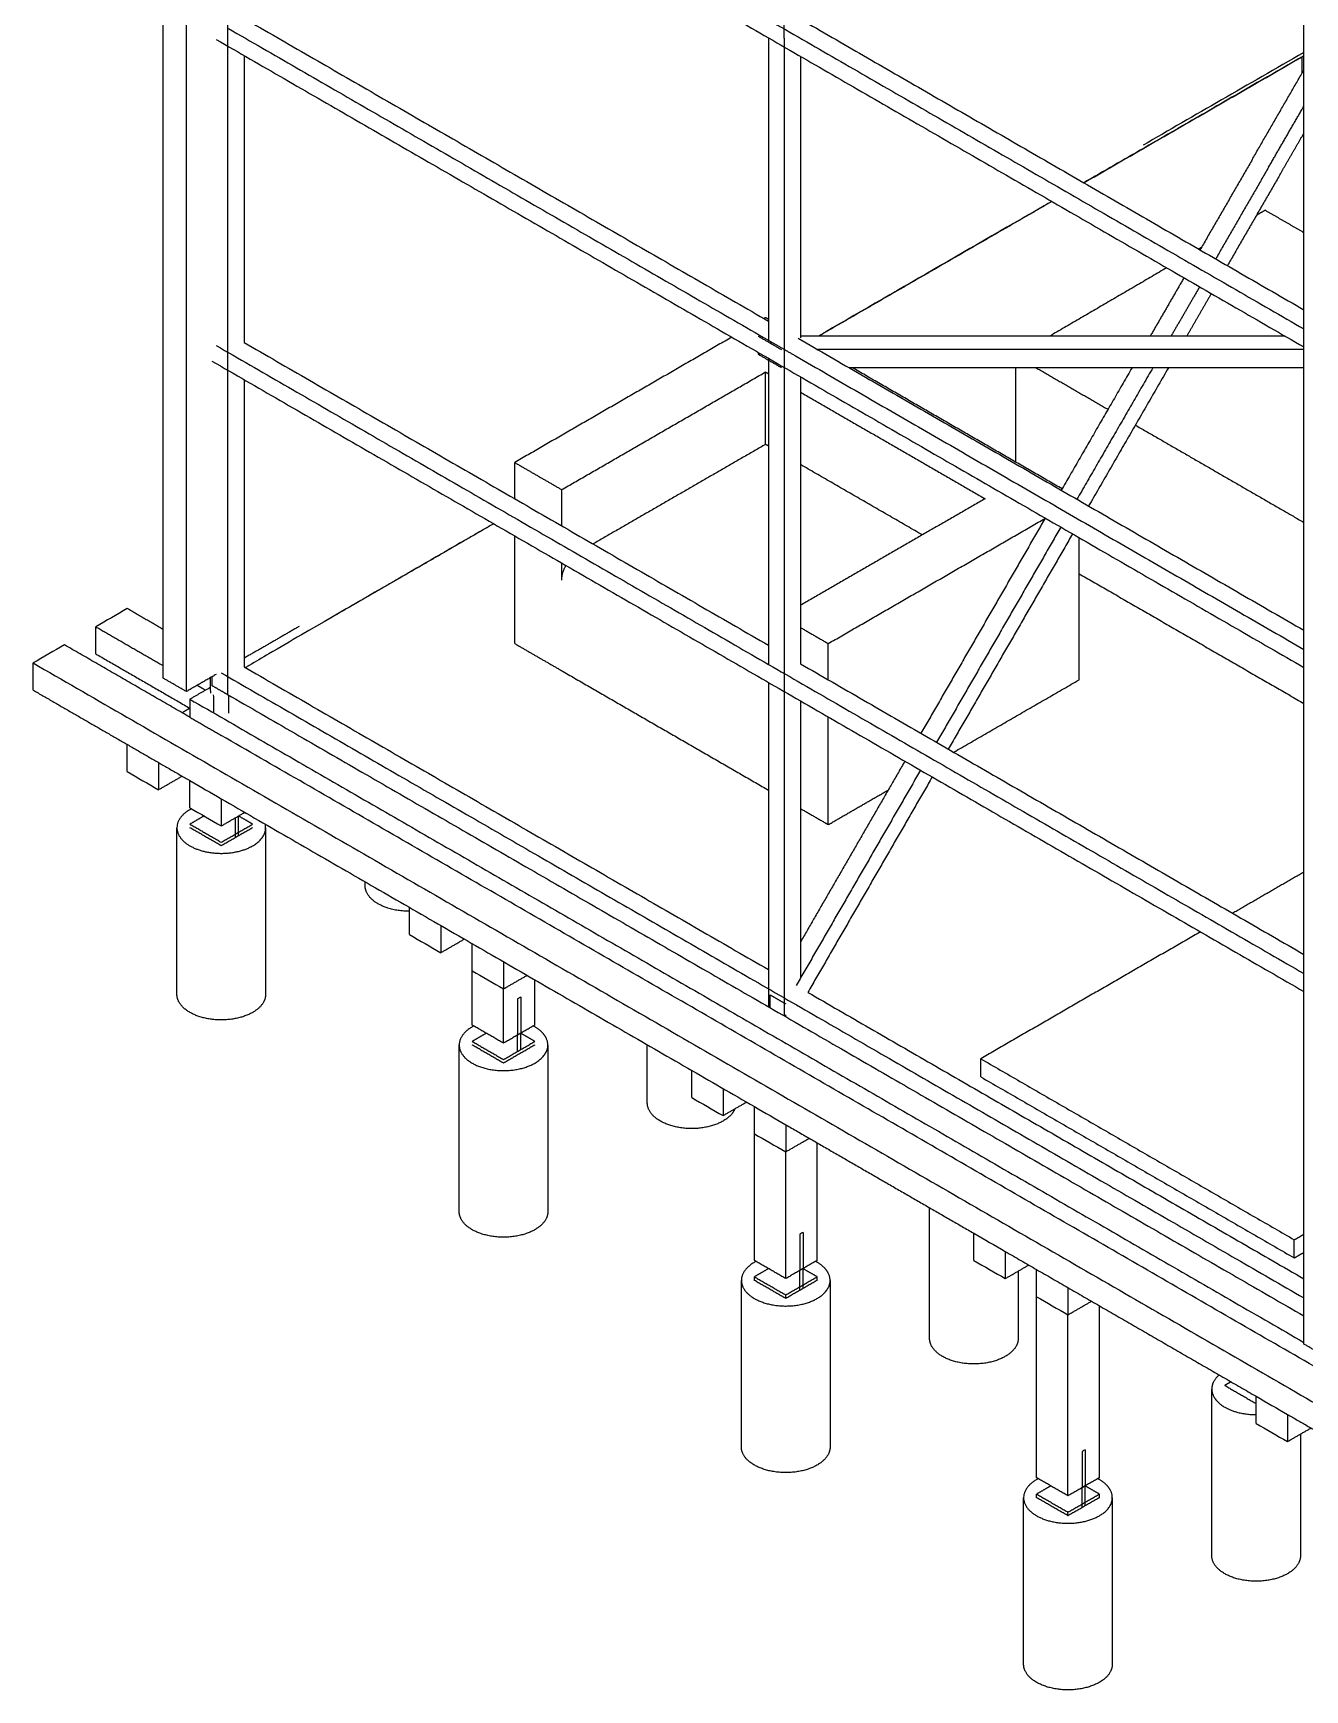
# Model space of a CAD drawing. Header units: centimetres. Extents: x 7653 to 15270, y 5751 to 14937.
# Drawn here: x 10193 to 10951, y 5880 to 6868 of the extents above; entities that cross this region are included whole.
import ezdxf

# ---------------------------------------------------------------- set-up
doc = ezdxf.new("R2010")
doc.units = ezdxf.units.CM
for name, color, linetype, true_color in [('Make2D$Visible$Curves$base', 7, 'Continuous', 0x000000), ('Make2D$Visible$Curves$Default', 7, 'Continuous', 0x000000), ('Make2D$Visible$Curves$estructura', 7, 'Continuous', 0x402a2a), ('Make2D$Visible$Curves$Mesa y bancas', 7, 'Continuous', 0x000000), ('Make2D$Visible$Curves$techo', 7, 'Continuous', 0x000000)]:
    doc.layers.add(name, color=color, linetype=linetype, true_color=true_color)

msp = doc.modelspace()

# ---------------------------------------------------------------- linework, layer by layer
at = {"layer": 'Make2D$Visible$Curves$base'}
for points, degree in [([(10949.19, 6853.28), (10884.24, 6815.78), (10819.28, 6778.27)], 2), ([(10950.23, 6853.88), (10950.23, 6853.88), (10950.23, 6853.88)], 2), ([(10931.01, 6842.92), (10931.07, 6842.88), (10931.13, 6842.85)], 2), ([(10917, 6834.83), (10917.06, 6834.79), (10917.11, 6834.76)], 2), ([(10875.07, 6810.49), (10875.01, 6810.52), (10874.95, 6810.55)], 2), ([(10842.25, 6791.67), (10842.31, 6791.64), (10842.37, 6791.61)], 2), ([(10856.27, 6799.76), (10856.32, 6799.73), (10856.38, 6799.7)], 2), ([(10837.7, 6788.91), (10837.64, 6788.94), (10837.58, 6788.98)], 2), ([(10800.09, 6767.2), (10730.62, 6727.09), (10661.14, 6686.97)], 2), ([(10762.95, 6745.75), (10762.89, 6745.79), (10762.83, 6745.82)], 2), ([(10744.15, 6735.03), (10744.21, 6735), (10744.26, 6734.97)], 2), ([(10725.58, 6724.18), (10725.52, 6724.21), (10725.46, 6724.24)], 2), ([(10730.13, 6726.94), (10730.19, 6726.91), (10730.25, 6726.87)], 2), ([(10706.78, 6713.46), (10706.83, 6713.42), (10706.89, 6713.39)], 2), ([(10692.76, 6705.36), (10692.82, 6705.33), (10692.88, 6705.3)], 2), ([(10467.48, 6575.16), (10419.01, 6547.18), (10370.54, 6519.19)], 2), ([(10426.6, 6551.56), (10426.57, 6551.58), (10426.54, 6551.59)], 2), ([(10407.87, 6540.8), (10407.89, 6540.78), (10407.91, 6540.77)], 2), ([(10389.22, 6529.98), (10389.21, 6529.99), (10389.2, 6529.99)], 2), ([(10393.87, 6532.7), (10393.88, 6532.69), (10393.9, 6532.68)], 2), ([(10249.08, 6524.59), (10242.85, 6520.99), (10236.62, 6517.4), (10230.39, 6513.8)], 3), ([(10270.47, 6512.23), (10259.78, 6518.41), (10249.08, 6524.59)], 2), ([(10230.39, 6497.62), (10230.39, 6505.71), (10230.39, 6513.8)], 2), ([(10230.39, 6513.8), (10250.43, 6502.23), (10270.47, 6490.66)], 2), ([(10211.7, 6503.01), (10205.47, 6499.41), (10199.25, 6495.82), (10193.02, 6492.22)], 3), ([(10286.45, 6459.86), (10249.08, 6481.43), (10211.7, 6503.01)], 2), ([(10230.39, 6497.62), (10258.42, 6481.43), (10286.45, 6465.25)], 2), ([(10193.02, 6476.04), (10193.02, 6484.13), (10193.02, 6492.22)], 2), ([(10193.02, 6492.22), (10613.46, 6249.48), (11033.9, 6006.74)], 2), ([(10193.02, 6476.04), (10239.74, 6449.07), (10286.45, 6422.09)], 2), ([(10298.78, 6477.77), (10292.62, 6474.21), (10286.45, 6470.64)], 2), ([(10290.8, 6478.92), (10293.3, 6477.48), (10295.8, 6476.04)], 2), ([(10286.45, 6470.64), (10286.45, 6465.25), (10286.45, 6459.86)], 2), ([(10286.45, 6470.64), (10618.34, 6279.03), (10950.23, 6087.41)], 2), ([(10286.45, 6465.25), (10284.12, 6463.9), (10281.78, 6462.55)], 2), ([(10286.45, 6459.86), (10295.79, 6454.46), (10305.14, 6449.07)], 2), ([(11052.59, 6017.52), (10678.86, 6233.3), (10305.14, 6449.07)], 2), ([(10249.08, 6427.49), (10249.08, 6435.58), (10249.08, 6443.67)], 2), ([(10249.08, 6427.49), (10255.3, 6423.89), (10261.53, 6420.3), (10267.76, 6416.7)], 3), ([(10267.76, 6432.88), (10267.76, 6424.79), (10267.76, 6416.7)], 2), ([(10267.76, 6416.7), (10274.77, 6420.75), (10281.78, 6424.8)], 2), ([(10286.45, 6405.91), (10286.45, 6414), (10286.45, 6422.1)], 2), ([(10286.45, 6422.1), (10292.68, 6418.5), (10298.91, 6414.9), (10305.14, 6411.31)], 3), ([(10305.14, 6411.31), (10305.14, 6403.22), (10305.14, 6395.12)], 2), ([(10305.14, 6411.31), (10463.97, 6319.6), (10622.81, 6227.9)], 2), ([(10286.45, 6405.91), (10292.68, 6402.32), (10298.91, 6398.72), (10305.14, 6395.12)], 3), ([(10294.86, 6401.06), (10290.66, 6398.63), (10286.45, 6396.2)], 2), ([(10305.14, 6395.12), (10312.14, 6399.17), (10319.15, 6403.22)], 2), ([(10313.54, 6388.11), (10313.54, 6394.05), (10313.54, 6399.98)], 2), ([(10323.82, 6396.2), (10319.62, 6398.63), (10315.41, 6401.06)], 2), ([(10315.41, 6389.19), (10315.41, 6395.12), (10315.41, 6401.06)], 2), ([(10278.71, 6294.79), (10278.71, 6327.88), (10278.71, 6360.96), (10278.71, 6394.05)], 3), ([(10286.45, 6396.2), (10295.79, 6390.81), (10305.14, 6385.41)], 2), ([(10305.14, 6383.26), (10295.79, 6388.65), (10286.45, 6394.05)], 2), ([(10305.14, 6385.41), (10314.48, 6390.81), (10323.82, 6396.2)], 2), ([(10323.82, 6394.05), (10314.48, 6388.65), (10305.14, 6383.26)], 2), ([(10331.56, 6394.05), (10331.56, 6360.96), (10331.56, 6327.88), (10331.56, 6294.79)], 3), ([(10390.83, 6359.52), (10390.83, 6360.29), (10390.83, 6361.06), (10390.83, 6361.83)], 3), ([(10417.25, 6330.39), (10417.25, 6338.48), (10417.25, 6346.58)], 2), ([(10417.25, 6330.39), (10423.48, 6326.8), (10429.71, 6323.2), (10435.94, 6319.6)], 3), ([(10435.94, 6335.79), (10435.94, 6327.7), (10435.94, 6319.6)], 2), ([(10435.94, 6319.6), (10442.95, 6323.65), (10449.96, 6327.7)], 2), ([(10454.63, 6308.82), (10454.63, 6316.91), (10454.63, 6325)], 2), ([(10454.63, 6308.82), (10460.85, 6305.22), (10467.08, 6301.62), (10473.31, 6298.03)], 3), ([(10454.63, 6276.45), (10454.63, 6287.24), (10454.63, 6298.03), (10454.63, 6308.82)], 3), ([(10473.31, 6314.21), (10473.31, 6306.12), (10473.31, 6298.03)], 2), ([(10473.31, 6298.03), (10480.32, 6302.07), (10487.33, 6306.12)], 2), ([(10492, 6276.45), (10492, 6285.44), (10492, 6294.43), (10492, 6303.42)], 3), ([(10473.31, 6265.66), (10473.31, 6276.45), (10473.31, 6287.24), (10473.31, 6298.03)], 3), ([(10483.59, 6293.17), (10482.97, 6292.81), (10482.34, 6292.45), (10481.72, 6292.09)], 3), ([(10481.72, 6292.09), (10481.72, 6281.31), (10481.72, 6270.52)], 2), ([(10483.59, 6293.17), (10483.59, 6282.38), (10483.59, 6271.6)], 2), ([(10473.31, 6265.66), (10463.97, 6271.06), (10454.63, 6276.45)], 2), ([(10463.04, 6271.6), (10458.83, 6269.17), (10454.63, 6266.74)], 2), ([(10492, 6276.45), (10482.66, 6271.06), (10473.31, 6265.66)], 2), ([(10481.72, 6260.81), (10481.72, 6265.66), (10481.72, 6270.52)], 2), ([(10483.59, 6261.89), (10483.59, 6266.74), (10483.59, 6271.6)], 2), ([(10492, 6266.74), (10487.8, 6269.17), (10483.59, 6271.59)], 2), ([(10446.89, 6165.33), (10446.89, 6198.41), (10446.89, 6231.5), (10446.89, 6264.58)], 3), ([(10454.63, 6266.74), (10463.97, 6261.35), (10473.31, 6255.95)], 2), ([(10473.31, 6253.79), (10463.97, 6259.19), (10454.63, 6264.58)], 2), ([(10473.31, 6255.95), (10482.66, 6261.35), (10492, 6266.74)], 2), ([(10492, 6264.58), (10482.66, 6259.19), (10473.31, 6253.79)], 2), ([(10499.74, 6264.58), (10499.74, 6231.5), (10499.74, 6198.41), (10499.74, 6165.33)], 3), ([(10559, 6230.06), (10559, 6241.62), (10559, 6253.18), (10559, 6264.74)], 3), ([(10585.43, 6233.3), (10585.43, 6241.39), (10585.43, 6249.48)], 2), ([(10585.43, 6233.3), (10591.66, 6229.7), (10597.89, 6226.1), (10604.12, 6222.51)], 3), ([(10604.12, 6238.69), (10604.12, 6230.6), (10604.12, 6222.51)], 2), ([(10604.12, 6222.51), (10611.13, 6226.55), (10618.13, 6230.6)], 2), ([(10622.8, 6211.72), (10622.8, 6219.81), (10622.8, 6227.9)], 2), ([(10622.8, 6227.9), (10629.03, 6224.31), (10635.26, 6220.71), (10641.49, 6217.11)], 3), ([(10622.8, 6211.72), (10629.03, 6208.12), (10635.26, 6204.53), (10641.49, 6200.93)], 3), ([(10622.8, 6136.2), (10622.8, 6161.37), (10622.8, 6186.54), (10622.8, 6211.72)], 3), ([(10641.49, 6217.11), (10641.49, 6209.02), (10641.49, 6200.93)], 2), ([(10641.49, 6217.11), (10697.55, 6184.75), (10753.61, 6152.38)], 2), ([(10641.49, 6200.93), (10648.5, 6204.98), (10655.51, 6209.02)], 2), ([(10641.49, 6125.41), (10641.49, 6150.58), (10641.49, 6175.76), (10641.49, 6200.93)], 3), ([(10660.18, 6136.2), (10660.18, 6159.58), (10660.18, 6182.95), (10660.18, 6206.33)], 3), ([(10727.18, 6089.81), (10727.18, 6115.75), (10727.18, 6141.7), (10727.18, 6167.64)], 3), ([(10651.77, 6152.92), (10651.14, 6152.56), (10650.52, 6152.2), (10649.9, 6151.84)], 3), ([(10649.9, 6151.84), (10649.9, 6141.05), (10649.9, 6130.26)], 2), ([(10651.77, 6152.92), (10651.77, 6142.13), (10651.77, 6131.34)], 2), ([(10753.61, 6136.2), (10753.61, 6144.29), (10753.61, 6152.38)], 2), ([(10753.61, 6152.38), (10759.84, 6148.79), (10766.07, 6145.19), (10772.29, 6141.59)], 3), ([(10772.29, 6141.59), (10772.29, 6133.5), (10772.29, 6125.41)], 2), ([(10772.29, 6141.59), (10847.04, 6098.44), (10921.79, 6055.28)], 2), ([(10641.49, 6125.41), (10632.15, 6130.8), (10622.8, 6136.2)], 2), ([(10631.21, 6131.34), (10627.01, 6128.92), (10622.8, 6126.49)], 2), ([(10660.18, 6136.2), (10650.83, 6130.8), (10641.49, 6125.41)], 2), ([(10649.9, 6118.4), (10649.9, 6124.33), (10649.9, 6130.26)], 2), ([(10660.18, 6126.49), (10655.97, 6128.92), (10651.77, 6131.34)], 2), ([(10651.77, 6119.48), (10651.77, 6125.41), (10651.77, 6131.34)], 2), ([(10753.61, 6136.2), (10759.84, 6132.6), (10766.07, 6129.01), (10772.29, 6125.41)], 3), ([(10772.29, 6125.41), (10779.3, 6129.46), (10786.31, 6133.5)], 2), ([(10790.98, 6114.62), (10790.98, 6122.71), (10790.98, 6130.8)], 2), ([(10615.06, 6025.08), (10615.06, 6058.16), (10615.06, 6091.25), (10615.06, 6124.33)], 3), ([(10622.8, 6124.33), (10622.8, 6125.41), (10622.8, 6126.49)], 2), ([(10622.8, 6126.49), (10632.15, 6121.09), (10641.49, 6115.7)], 2), ([(10641.49, 6113.54), (10632.15, 6118.94), (10622.8, 6124.33)], 2), ([(10641.49, 6115.7), (10650.83, 6121.09), (10660.18, 6126.49)], 2), ([(10660.18, 6124.33), (10650.83, 6118.94), (10641.49, 6113.54)], 2), ([(10660.18, 6124.33), (10660.18, 6125.41), (10660.18, 6126.49)], 2), ([(10667.92, 6124.33), (10667.92, 6091.25), (10667.92, 6058.16), (10667.92, 6025.08)], 3), ([(10780.03, 6129.88), (10780.03, 6116.52), (10780.03, 6103.16), (10780.03, 6089.81)], 3), ([(10641.49, 6113.55), (10641.49, 6114.62), (10641.49, 6115.7)], 2), ([(10790.98, 6114.62), (10797.21, 6111.03), (10803.44, 6107.43), (10809.67, 6103.83)], 3), ([(10790.98, 6006.74), (10790.98, 6042.7), (10790.98, 6078.66), (10790.98, 6114.62)], 3), ([(10809.67, 6120.02), (10809.67, 6111.92), (10809.67, 6103.83)], 2), ([(10809.67, 6103.83), (10816.68, 6107.88), (10823.68, 6111.93)], 2), ([(10809.67, 5995.95), (10809.67, 6031.91), (10809.67, 6067.87), (10809.67, 6103.83)], 3), ([(10828.35, 6006.74), (10828.35, 6040.9), (10828.35, 6075.06), (10828.35, 6109.23)], 3), ([(10906.84, 6063.92), (10904.97, 6062.84), (10903.1, 6061.76)], 2), ([(10903.1, 6061.76), (10912.44, 6056.36), (10921.79, 6050.97)], 2), ([(10895.36, 5960.34), (10895.36, 5993.43), (10895.36, 6026.51), (10895.36, 6059.6)], 3), ([(10921.79, 6039.1), (10921.79, 6047.19), (10921.79, 6055.28)], 2), ([(10921.79, 6055.28), (10928.01, 6051.69), (10934.24, 6048.09), (10940.47, 6044.5)], 3), ([(10940.47, 6044.5), (10940.47, 6036.4), (10940.47, 6028.31)], 2), ([(10940.47, 6044.5), (10987.19, 6017.52), (11033.9, 5990.55)], 2), ([(10921.79, 6039.1), (10928.01, 6035.51), (10934.24, 6031.91), (10940.47, 6028.31)], 3), ([(10940.47, 6028.31), (10947.48, 6032.36), (10954.49, 6036.4)], 2), ([(10948.21, 6032.78), (10948.21, 6008.64), (10948.21, 5984.49), (10948.21, 5960.34)], 3), ([(10819.94, 6023.46), (10819.32, 6023.1), (10818.7, 6022.74), (10818.08, 6022.38)], 3), ([(10818.08, 6022.38), (10818.08, 6011.59), (10818.08, 6000.8)], 2), ([(10819.94, 6023.46), (10819.94, 6012.67), (10819.94, 6001.88)], 2), ([(10809.67, 5995.95), (10800.32, 6001.34), (10790.98, 6006.74)], 2), ([(10828.35, 6006.74), (10819.01, 6001.34), (10809.67, 5995.95)], 2), ([(10783.24, 5895.61), (10783.24, 5928.7), (10783.24, 5961.78), (10783.24, 5994.87)], 3), ([(10799.39, 6001.88), (10795.19, 5999.45), (10790.98, 5997.03)], 2), ([(10790.98, 5994.87), (10790.98, 5995.95), (10790.98, 5997.03)], 2), ([(10790.98, 5997.03), (10800.32, 5991.63), (10809.67, 5986.24)], 2), ([(10809.67, 5984.08), (10800.32, 5989.47), (10790.98, 5994.87)], 2), ([(10809.67, 5986.24), (10819.01, 5991.63), (10828.35, 5997.03)], 2), ([(10828.35, 5994.87), (10819.01, 5989.47), (10809.67, 5984.08)], 2), ([(10818.08, 5988.93), (10818.08, 5994.87), (10818.08, 6000.8)], 2), ([(10828.35, 5997.03), (10824.15, 5999.45), (10819.94, 6001.88)], 2), ([(10819.94, 5990.01), (10819.94, 5995.95), (10819.94, 6001.88)], 2), ([(10828.35, 5994.86), (10828.35, 5995.95), (10828.35, 5997.03)], 2), ([(10836.09, 5994.87), (10836.09, 5961.78), (10836.09, 5928.7), (10836.09, 5895.61)], 3), ([(10809.67, 5984.07), (10809.67, 5985.16), (10809.67, 5986.24)], 2)]:
    msp.add_open_spline(points, degree=degree, dxfattribs=at)
for points, weights, knots in [([(10287.41, 6405.36), (10286.92, 6405.1), (10286.45, 6404.83), (10267.76, 6394.05), (10286.45, 6383.26)], [0.980182388067, 0.989731169003, 1, 0.707106781187, 1], [1.185976, 1.185976, 1.185976, 1.2, 1.2, 1.6, 1.6, 1.6]), ([(10322.62, 6382.61), (10323.24, 6382.92), (10323.82, 6383.26), (10333.16, 6388.65), (10331.3, 6396.2)], [0.975615451591, 0.987252960414, 1, 0.828427124746, 0.857864376269], [0.3825916, 0.3825916, 0.3825916, 0.4, 0.4, 0.6343146, 0.6343146, 0.6343146]), ([(10417.26, 6344.26), (10406.31, 6344.26), (10398.57, 6348.73), (10390.83, 6353.2), (10390.83, 6359.52)], [0.853553394002, 0.853531049187, 1, 0.853607946738, 0.853553410917], [-1.8000305, -1.8000305, -1.8000305, -1.6, -1.6, -1.4000745, -1.4000745, -1.4000745]), ([(10331.56, 6294.79), (10331.56, 6288.47), (10323.82, 6284), (10305.14, 6273.21), (10286.45, 6284)], [0.853553390593, 0.853553390593, 1, 0.707106781187, 1], [-0.6, -0.6, -0.6, -0.4, -0.4, 0, 0, 0]), ([(10455.58, 6275.9), (10455.09, 6275.64), (10454.63, 6275.37), (10446.89, 6270.9), (10446.89, 6264.58)], [0.980193847666, 0.989737330733, 1, 0.853553390593, 0.853553390593], [1.1859844, 1.1859844, 1.1859844, 1.2, 1.2, 1.4, 1.4, 1.4]), ([(10446.89, 6264.58), (10446.89, 6258.26), (10454.63, 6253.79), (10473.31, 6243.01), (10492, 6253.79), (10503.09, 6260.2), (10498.66, 6268.89)], [0.853553390593, 0.853553390593, 1, 0.707106781187, 1, 0.802629042366, 0.871261477198], [-0.2, -0.2, -0.2, 0, 0, 0.4, 0.4, 0.6695466, 0.6695466, 0.6695466]), ([(10498.66, 6268.89), (10496.76, 6272.62), (10492, 6275.37), (10491.53, 6275.64), (10491.04, 6275.9)], [0.871261477198, 0.90447773882, 1, 0.989744446938, 0.980207083045], [0.6695466, 0.6695466, 0.6695466, 0.8, 0.8, 0.8140059, 0.8140059, 0.8140059]), ([(10611.16, 6226.57), (10609.44, 6222.34), (10604.12, 6219.27), (10585.43, 6208.48), (10566.74, 6219.27), (10559, 6223.74), (10559, 6230.06)], [0.86500064712, 0.894497399988, 1, 0.707106781187, 1, 0.853539685211, 0.853553391876], [-2.1440834, -2.1440834, -2.1440834, -2, -2, -1.6, -1.6, -1.3999813, -1.3999813, -1.3999813]), ([(10499.74, 6165.32), (10499.74, 6159.01), (10492, 6154.54), (10473.31, 6143.75), (10454.63, 6154.54), (10446.89, 6159.01), (10446.89, 6165.33)], [0.853553410652, 0.853607590156, 1, 0.707106781187, 1, 0.853539685211, 0.853553391876], [-2.199926, -2.199926, -2.199926, -2, -2, -1.6, -1.6, -1.3999813, -1.3999813, -1.3999813]), ([(10623.76, 6135.65), (10623.27, 6135.39), (10622.8, 6135.12), (10615.06, 6130.65), (10615.06, 6124.33)], [0.980135602445, 0.989706009874, 1, 0.853502712137, 0.853553408131], [-0.4140584, -0.4140584, -0.4140584, -0.4, -0.4, -0.1999308, -0.1999308, -0.1999308]), ([(10666.84, 6128.64), (10664.94, 6132.37), (10660.18, 6135.12), (10659.71, 6135.39), (10659.22, 6135.65)], [0.871261477198, 0.90447773882, 1, 0.989744446938, 0.980207083044], [0.6695466, 0.6695466, 0.6695466, 0.8, 0.8, 0.8140059, 0.8140059, 0.8140059]), ([(10615.06, 6124.33), (10615.07, 6118.01), (10622.8, 6113.54), (10641.49, 6102.75), (10660.18, 6113.54), (10671.27, 6119.95), (10666.84, 6128.64)], [0.853553408131, 0.853604069049, 1, 0.707106781187, 1, 0.802629042366, 0.871261477198], [-0.1999308, -0.1999308, -0.1999308, 0, 0, 0.4, 0.4, 0.6695466, 0.6695466, 0.6695466]), ([(10780.03, 6089.8), (10780.03, 6083.49), (10772.29, 6079.02), (10753.61, 6068.23), (10734.92, 6079.02), (10727.19, 6083.49), (10727.18, 6089.8)], [0.853553410652, 0.853607590156, 1, 0.707106781187, 1, 0.853609730652, 0.853553412268], [-2.199926, -2.199926, -2.199926, -2, -2, -1.6, -1.6, -1.4000769, -1.4000769, -1.4000769]), ([(10667.92, 6025.07), (10667.91, 6018.75), (10660.18, 6014.29), (10641.49, 6003.5), (10622.8, 6014.29), (10615.07, 6018.76), (10615.06, 6025.07)], [0.853553410652, 0.853607590156, 1, 0.707106781187, 1, 0.853594149777, 0.853553401937], [-2.199926, -2.199926, -2.199926, -2, -2, -1.6, -1.6, -1.4000557, -1.4000557, -1.4000557]), ([(10791.94, 6006.18), (10791.45, 6005.93), (10790.98, 6005.66), (10772.29, 5994.87), (10790.98, 5984.08), (10809.67, 5973.29), (10828.35, 5984.08), (10839.45, 5990.48), (10835.02, 5999.17)], [0.980163134522, 0.989720815906, 1, 0.707106781187, 1, 0.707106781187, 1, 0.802629042366, 0.871261477198], [-0.414038, -0.414038, -0.414038, -0.4, -0.4, 0, 0, 0.4, 0.4, 0.669547, 0.669547, 0.669547]), ([(10835.02, 5999.17), (10833.12, 6002.91), (10828.35, 6005.66), (10827.89, 6005.93), (10827.4, 6006.18)], [0.871261477198, 0.90447773882, 1, 0.989744446938, 0.980207083045], [0.6695466, 0.6695466, 0.6695466, 0.8, 0.8, 0.8140059, 0.8140059, 0.8140059]), ([(10948.21, 5960.34), (10948.21, 5954.02), (10940.47, 5949.56), (10921.79, 5938.77), (10903.1, 5949.56), (10895.36, 5954.02), (10895.36, 5960.34)], [0.853553410652, 0.853607590156, 1, 0.707106781187, 1, 0.853575764333, 0.853553394011], [-2.199926, -2.199926, -2.199926, -2, -2, -1.6, -1.6, -1.4000306, -1.4000306, -1.4000306]), ([(10836.09, 5895.61), (10836.09, 5889.29), (10828.35, 5884.82), (10809.67, 5874.04), (10790.98, 5884.82), (10783.24, 5889.29), (10783.24, 5895.61)], [0.853553410652, 0.853607590156, 1, 0.707106781187, 1, 0.853539685211, 0.853553391876], [-2.199926, -2.199926, -2.199926, -2, -2, -1.6, -1.6, -1.3999813, -1.3999813, -1.3999813])]:
    msp.add_rational_spline(points, weights, degree=2, knots=knots, dxfattribs=at)
for points, weights in [([(10286.45, 6383.26), (10304.01, 6373.12), (10322.62, 6382.61)], [1, 0.719853820772, 0.975615451591]), ([(10286.45, 6284), (10278.71, 6288.47), (10278.71, 6294.79)], [1, 0.853553390593, 0.853553390593]), ([(10899.74, 6068.01), (10895.36, 6064.19), (10895.36, 6059.6)], [0.93070992255, 0.853553390593, 0.853553390593]), ([(10895.36, 6059.6), (10895.36, 6053.28), (10903.1, 6048.81)], [0.853553390593, 0.853553390593, 1]), ([(10903.1, 6048.81), (10910.84, 6044.34), (10921.79, 6044.34)], [1, 0.853553390593, 0.853553390593])]:
    msp.add_rational_spline(points, weights, degree=2, dxfattribs=at)
at = {"layer": 'Make2D$Visible$Curves$Default'}
for points in [[(10927.12, 6761.95), (10924.54, 6760.44), (10921.97, 6758.94)], [(10950.23, 6748.61), (10938.68, 6755.28), (10927.12, 6761.95)], [(10889.17, 6739.77), (10888.38, 6739.3), (10887.59, 6738.84)], [(10868.52, 6727.69), (10833.69, 6707.33), (10798.86, 6686.97)], [(10629.45, 6697.98), (10628.99, 6697.72), (10628.52, 6697.45)], [(10631.17, 6696.99), (10630.31, 6697.49), (10629.45, 6697.98)], [(10609.34, 6686.37), (10544.65, 6649.02), (10479.96, 6611.67)], [(10507.99, 6595.49), (10568.72, 6630.55), (10629.45, 6665.62)], [(10629.45, 6665.62), (10630.31, 6665.12), (10631.17, 6664.62)], [(10629.45, 6622.46), (10629.45, 6644.04), (10629.45, 6665.62)], [(10806.15, 6595.97), (10743.63, 6632.06), (10681.11, 6668.16)], [(10778.56, 6611.89), (10778.56, 6640.03), (10778.56, 6668.16)], [(10790.6, 6668.16), (10812.06, 6655.77), (10833.52, 6643.37)], [(10650.36, 6653.54), (10705.31, 6621.82), (10760.25, 6590.1)], [(10849.82, 6633.97), (10900.02, 6604.98), (10950.23, 6575.99)], [(10629.45, 6622.46), (10578.07, 6592.8), (10526.69, 6563.13)], [(10631.17, 6621.47), (10630.31, 6621.97), (10629.45, 6622.46)], [(10479.96, 6590.11), (10479.96, 6600.89), (10479.96, 6611.67)], [(10479.96, 6611.67), (10493.97, 6603.58), (10507.99, 6595.49)], [(10722.88, 6568.52), (10686.62, 6589.46), (10650.36, 6610.39)], [(10507.99, 6573.92), (10507.99, 6584.71), (10507.99, 6595.49)], [(10760.25, 6590.1), (10705.31, 6558.37), (10650.36, 6526.65)], [(10666.82, 6503.79), (10731.4, 6541.07), (10795.98, 6578.36)], [(10479.96, 6503.79), (10479.96, 6535.87), (10479.96, 6567.95)], [(10816.31, 6482.21), (10816.31, 6524.54), (10816.31, 6566.87)], [(10507.99, 6541.55), (10507.99, 6546.66), (10507.99, 6551.77)], [(10816.32, 6545.42), (10883.27, 6506.77), (10950.23, 6468.11)], [(10650.36, 6513.29), (10658.59, 6508.54), (10666.82, 6503.79)], [(10479.96, 6503.79), (10493.97, 6495.7), (10507.99, 6487.61)], [(10666.82, 6482.22), (10666.82, 6493), (10666.82, 6503.79)], [(10507.99, 6487.61), (10569.58, 6452.05), (10631.17, 6416.49)], [(10741.58, 6439.06), (10778.95, 6460.64), (10816.31, 6482.21)], [(10666.82, 6395.9), (10666.82, 6427.98), (10666.82, 6460.06)], [(10666.82, 6395.9), (10684.69, 6406.22), (10702.55, 6416.53)], [(10650.36, 6405.41), (10658.59, 6400.66), (10666.82, 6395.9)]]:
    msp.add_open_spline(points, degree=2, dxfattribs=at)
msp.add_rational_spline([(10507.99, 6541.55), (10507.99, 6545.78), (10510.49, 6550.33)], [1, 0.860104405614, 0.853846437991], degree=2, dxfattribs=at)
at = {"layer": 'Make2D$Visible$Curves$estructura'}
for points, degree in [([(10302.06, 7065.49), (10626.14, 6878.38), (10950.23, 6691.27)], 2), ([(10640.48, 6864.57), (10640.48, 6963.35), (10640.48, 7062.14)], 2), ([(10302.06, 7054.73), (10626.14, 6867.62), (10950.23, 6680.51)], 2), ([(10308.8, 7056.07), (10308.8, 6764.78), (10308.8, 6473.49)], 2), ([(10318.67, 6876.34), (10474.92, 6786.13), (10631.17, 6695.92)], 2), ([(10650.36, 6875.8), (10800.29, 6789.23), (10950.23, 6702.67)], 2), ([(10302.06, 6863.78), (10626.14, 6676.67), (10950.23, 6489.56)], 2), ([(10309.36, 6870.31), (10471.36, 6776.78), (10633.36, 6683.25)], 2), ([(10631.17, 6864.72), (10631.17, 6774.62), (10631.17, 6684.52)], 2), ([(10640.48, 6864.57), (10640.48, 6573.28), (10640.48, 6281.99)], 2), ([(10318.67, 6854.18), (10318.67, 6768.7), (10318.67, 6683.22)], 2), ([(10650.36, 6853.64), (10650.36, 6769.78), (10650.36, 6685.92)], 2), ([(10950.23, 6856.04), (10916.77, 6836.72), (10884.8, 6818.26), (10854.51, 6800.78)], 3), ([(10950.23, 6854.02), (10916.93, 6834.79), (10885.13, 6816.43), (10854.99, 6799.03)], 3), ([(10919.91, 6793), (10935.07, 6819.26), (10950.23, 6845.53)], 2), ([(10929.22, 6787.63), (10939.72, 6805.82), (10950.23, 6824.02)], 2), ([(10936.2, 6783.6), (10943.22, 6795.75), (10950.23, 6807.9)], 2), ([(10854.99, 6799.03), (10842.96, 6792.08), (10831.02, 6785.19), (10819.16, 6778.34)], 3), ([(10919.91, 6793), (10904.14, 6765.69), (10888.37, 6738.38)], 2), ([(10807.8, 6784.59), (10807.89, 6784.64), (10807.98, 6784.7), (10808.07, 6784.75)], 3), ([(10929.22, 6787.63), (10913.45, 6760.32), (10897.69, 6733.01)], 2), ([(10936.2, 6783.6), (10920.43, 6756.29), (10904.67, 6728.98)], 2), ([(10799.97, 6767.26), (10752.15, 6739.65), (10705.79, 6712.89), (10660.91, 6686.98)], 3), ([(10878.78, 6721.77), (10868.74, 6704.37), (10858.69, 6686.98)], 2), ([(10888.09, 6716.39), (10879.6, 6701.68), (10871.11, 6686.97)], 2), ([(10895.07, 6712.36), (10887.75, 6699.67), (10880.42, 6686.97)], 2), ([(10318.67, 6683.22), (10474.92, 6593.01), (10631.17, 6502.8)], 2), ([(10625.05, 6686.97), (10632.03, 6682.94), (10639.01, 6678.91)], 2), ([(10633.36, 6683.26), (10640.34, 6679.22), (10647.32, 6675.19)], 2), ([(10648.91, 6685.68), (10799.57, 6598.69), (10950.23, 6511.71)], 2), ([(10939.04, 6686.97), (10794.7, 6686.97), (10650.36, 6686.97)], 2), ([(10302.06, 6681.42), (10626.14, 6494.3), (10950.23, 6307.19)], 2), ([(10625.05, 6677.3), (10625.05, 6676.76), (10625.05, 6676.22)], 2), ([(10626.92, 6676.22), (10625.98, 6676.22), (10625.05, 6676.22)], 2), ([(10625.05, 6676.22), (10632.03, 6672.19), (10639.01, 6668.16)], 2), ([(10631.17, 6673.76), (10631.17, 6582.58), (10631.17, 6491.4)], 2), ([(10647.32, 6675.19), (10798.78, 6587.75), (10950.23, 6500.31)], 2), ([(10950.23, 6678.91), (10805.43, 6678.91), (10660.64, 6678.91)], 2), ([(10299.49, 6672.15), (10624.86, 6484.29), (10950.23, 6296.44)], 2), ([(10950.23, 6668.16), (10814.75, 6668.16), (10679.26, 6668.16)], 2), ([(10847.83, 6668.16), (10826.76, 6631.66), (10805.69, 6595.17)], 2), ([(10860.24, 6668.16), (10837.62, 6628.97), (10815, 6589.79)], 2), ([(10869.55, 6668.16), (10845.77, 6626.96), (10821.98, 6585.76)], 2), ([(10318.67, 6661.07), (10318.67, 6575.51), (10318.67, 6489.94)], 2), ([(10650.36, 6662.69), (10650.36, 6577.21), (10650.36, 6491.73)], 2), ([(10796.09, 6578.55), (10759.08, 6514.44), (10722.06, 6450.33)], 2), ([(10805.4, 6573.17), (10768.39, 6509.06), (10731.38, 6444.95)], 2), ([(10812.39, 6569.14), (10775.37, 6505.03), (10738.36, 6440.92)], 2), ([(10305.12, 6486.36), (10627.68, 6300.14), (10950.23, 6113.91)], 2), ([(10318.67, 6489.94), (10474.92, 6399.73), (10631.17, 6309.52)], 2), ([(10650.36, 6491.73), (10800.29, 6405.16), (10950.23, 6318.59)], 2), ([(10298.82, 6474.28), (10298.81, 6475.6), (10298.79, 6476.93), (10298.77, 6478.26)], 3), ([(10299.49, 6483.94), (10299.49, 6481.4), (10299.49, 6478.86)], 2), ([(10299.49, 6478.86), (10304.14, 6476.18), (10308.8, 6473.49)], 2), ([(10631.17, 6480.65), (10631.17, 6384.01), (10631.17, 6287.37)], 2), ([(10300.73, 6462.4), (10300.68, 6466.13), (10300.63, 6469.85), (10300.59, 6473.27)], 3), ([(10308.8, 6473.49), (10629.52, 6288.32), (10950.23, 6103.16)], 2), ([(10309.54, 6462.4), (10309.59, 6466.08), (10309.64, 6469.75), (10309.68, 6472.98)], 3), ([(10650.36, 6469.57), (10650.36, 6387.1), (10650.36, 6304.62)], 2), ([(10721.78, 6428.33), (10684.73, 6364.16), (10647.68, 6299.99)], 2), ([(10712.47, 6433.71), (10681.41, 6379.92), (10650.36, 6326.13)], 2), ([(10728.76, 6424.3), (10691.71, 6360.13), (10654.66, 6295.96)], 2), ([(10632.1, 6294.51), (10632.1, 6290.67), (10632.1, 6286.83)], 2), ([(10654.67, 6295.96), (10802.45, 6210.63), (10950.23, 6125.31)], 2), ([(10641.42, 6282.52), (10641.42, 6281.99), (10641.42, 6281.45)], 2)]:
    msp.add_open_spline(points, degree=degree, dxfattribs=at)
for points, degree, knots in [([(10949.19, 6843.72), (10949.19, 6845.77), (10949.19, 6849), (10949.19, 6852.23), (10949.19, 6853.41)], 3, [-0.7107034, -0.7107034, -0.7107034, -0.7107034, -0.5, -0.3780623, -0.3780623, -0.3780623, -0.3780623]), ([(10467.39, 6575.21), (10452.35, 6566.51), (10437.05, 6557.67), (10399.98, 6536.23), (10377.09, 6523), (10346.41, 6505.18), (10339.96, 6501.42), (10329.57, 6495.35), (10325.62, 6493.03), (10320.97, 6490.27), (10320.26, 6489.85), (10319.56, 6489.43)], 3, [560.657495, 560.657495, 560.657495, 560.657495, 626.54211, 626.54211, 717.764952, 717.764952, 742.048716, 742.048716, 756.948953, 756.948953, 759.620536, 759.620536, 759.620536, 759.620536]), ([(10298.77, 6478.26), (10298.76, 6479.04), (10298.76, 6479.84), (10298.76, 6480.64), (10298.76, 6481.56), (10298.76, 6482.54), (10298.8, 6483.54)], 3, [0, 0, 0, 0, 2.883691, 2.883691, 2.883691, 6.306126, 6.306126, 6.306126, 6.306126]), ([(10632.1, 6294.51), (10636.29, 6292.1), (10640.48, 6289.68), (10640.95, 6289.41), (10641.42, 6289.14)], 2, [-205.362257, -205.362257, -205.362257, -115.686489, -115.686489, -105.686489, -105.686489, -105.686489])]:
    msp.add_open_spline(points, degree=degree, knots=knots, dxfattribs=at)
at = {"layer": 'Make2D$Visible$Curves$Mesa y bancas'}
for points in [[(10950.23, 6367.59), (10929.02, 6355.34), (10907.81, 6343.09)], [(10888.62, 6332.01), (10823.14, 6294.21), (10757.67, 6256.41)], [(10757.67, 6245.62), (10757.67, 6251.01), (10757.67, 6256.41)], [(10757.67, 6256.41), (10851.1, 6202.46), (10944.53, 6148.52)], [(10757.67, 6245.62), (10851.1, 6191.68), (10944.53, 6137.73)], [(10944.53, 6148.52), (10947.38, 6150.17), (10950.23, 6151.81)], [(10944.53, 6137.73), (10944.53, 6143.13), (10944.53, 6148.52)], [(10944.53, 6137.73), (10947.38, 6139.38), (10950.23, 6141.02)]]:
    msp.add_open_spline(points, degree=2, dxfattribs=at)
at = {"layer": 'Make2D$Visible$Curves$techo'}
for points in [[(10270.47, 6483.2), (10270.47, 6887.87), (10270.47, 7292.53)], [(10284.35, 6475.2), (10284.35, 6879.86), (10284.35, 7284.52)], [(10916.66, 6942.25), (11011.71, 6887.4), (11106.76, 6832.55)], [(10950.23, 6086.41), (10950.23, 6493.24), (10950.23, 6900.07)], [(10351.53, 6513.98), (10335.1, 6504.5), (10318.68, 6495.01)], [(10284.35, 6475.2), (10277.41, 6479.2), (10270.47, 6483.2)], [(10302.06, 6485.42), (10293.21, 6480.31), (10284.35, 6475.2)], [(10964.1, 6078.4), (10957.17, 6082.4), (10950.23, 6086.41)]]:
    msp.add_open_spline(points, degree=2, dxfattribs=at)

doc.saveas('drawing.dxf')
